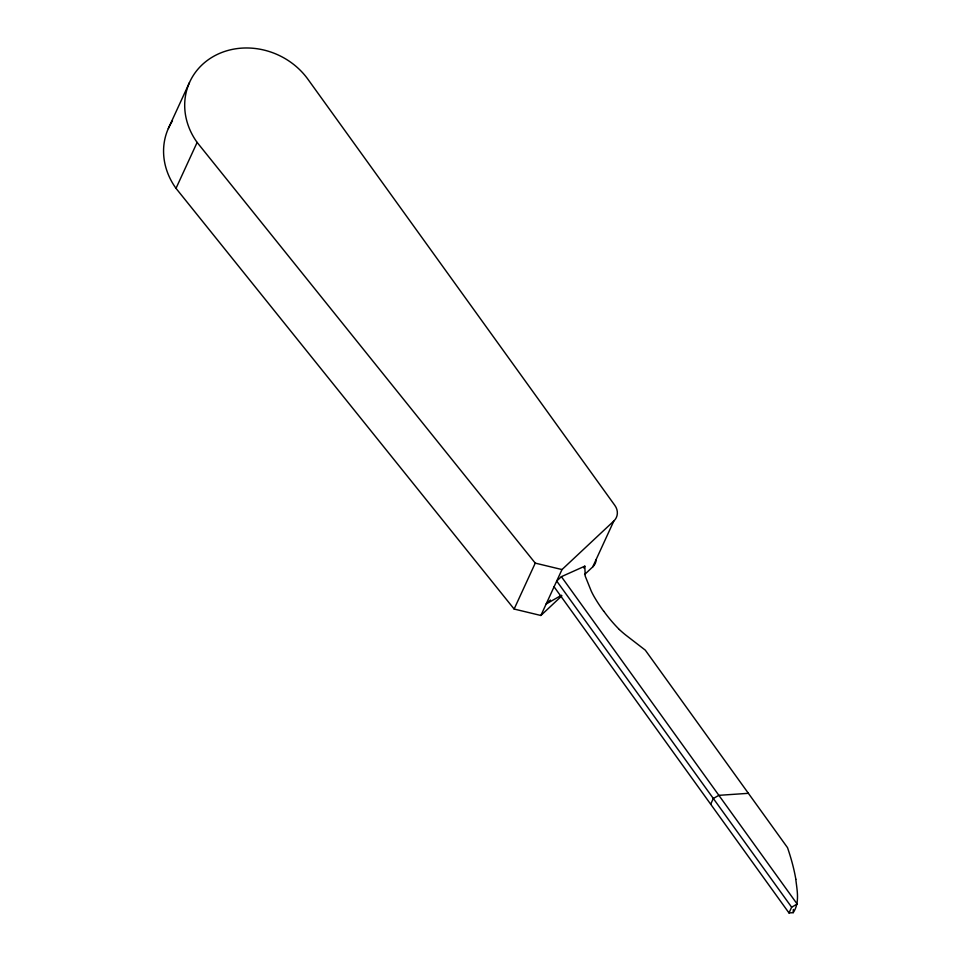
<?xml version="1.0" encoding="UTF-8"?>
<svg xmlns="http://www.w3.org/2000/svg" width="961" height="961" viewBox="0 0 961 961"><rect width="100%" height="100%" fill="white"/><g stroke="black" fill="none" stroke-linecap="round" stroke-linejoin="round"><path stroke-width="1.44" d="M793.366 909.466L793.305 910.944M793.281 911.436L793.209 912.662L788.993 912.95L554.077 586.787M788.993 912.95L791.636 907.208L556.719 581.045L561.38 576.672L584.805 566.161L585.237 576.156L591.123 590.787A45.335 16.157 48.7 0 0 594.318 596.985L596.697 600.925A70.453 25.106 48.7 0 0 603.664 611.184M168.319 128.546L189.437 82.622M561.873 595.808L540.875 615.484L514.135 609.046L176.007 188.344L197.125 142.42A69.108 61.468 24.7 0 1 213.378 56.483A69.108 61.468 24.7 0 1 307.928 79.258L614.872 505.438A13.826 12.289 24.7 0 1 613.851 520.994L592.733 566.906L584.564 574.558M514.135 609.046L535.253 563.122L197.125 142.42M540.875 615.484L561.993 569.561L613.851 520.994M583.928 568.083L584.805 566.161M710.684 804.225L713.326 798.483L718.864 795.336L748.403 793.318M793.209 912.662C799.96 902.679 797.029 890.33 795.78 879.219M550.425 600.012L546.148 604.001L561.5 595.255M791.636 907.208L797.174 904.049L561.38 576.672M535.253 563.122L561.993 569.561M795.828 879.243A267.687 95.379 48.7 0 0 787.515 847.65L645.275 650.129L625.863 635.149A41.996 14.968 48.7 0 1 619.328 629.503M176.007 188.344A69.108 61.468 24.7 0 1 172.475 120.882M596.216 559.542A13.826 12.289 24.7 0 1 592.733 566.906M619.316 629.503A53.852 19.184 48.7 0 1 603.784 611.184"/></g></svg>
